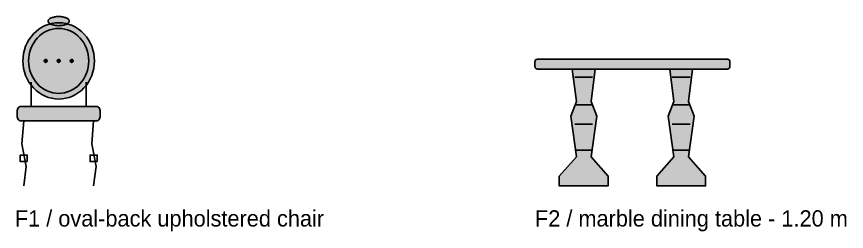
# Model space of a CAD drawing. Header units: metres. Extents: x 0 to 18.5, y -15.3 to 1.8.
# Drawn here: x 0.01 to 5.12, y -15.28 to -13.96 of the extents above; entities that cross this region are included whole.
import ezdxf

# ---------------------------------------------------------------- set-up
doc = ezdxf.new("R2010")
doc.units = ezdxf.units.M

# ---------------------------------------------------------------- blocks, each defined once
blk = doc.blocks.new('NC_N1_CHAIR_ELEV')
at = {"true_color": 0xf6f5ef}
h = blk.add_hatch(color=256, dxfattribs=at)
h.dxf.hatch_style = 1
h.paths.add_polyline_path([(0.335, 1.015), (0.3347, 1.0177), (0.3338, 1.0205), (0.3322, 1.0231), (0.3301, 1.0257), (0.3273, 1.0282), (0.324, 1.0306), (0.3202, 1.0328), (0.316, 1.0348), (0.3112, 1.0366), (0.3061, 1.0383), (0.3006, 1.0397), (0.2949, 1.0409), (0.2889, 1.0418), (0.2827, 1.0425), (0.2764, 1.0429), (0.27, 1.043), (0.2636, 1.0429), (0.2573, 1.0425), (0.2511, 1.0418), (0.2451, 1.0409), (0.2394, 1.0397), (0.2339, 1.0383), (0.2288, 1.0366), (0.224, 1.0348), (0.2198, 1.0328), (0.216, 1.0306), (0.2127, 1.0282), (0.2099, 1.0257), (0.2078, 1.0231), (0.2062, 1.0205), (0.2053, 1.0177), (0.205, 1.015), (0.2053, 1.0123), (0.2062, 1.0095), (0.2078, 1.0069), (0.2099, 1.0043), (0.2127, 1.0018), (0.216, 0.9994), (0.2198, 0.9972), (0.224, 0.9952), (0.2288, 0.9934), (0.2339, 0.9917), (0.2394, 0.9903), (0.2451, 0.9891), (0.2511, 0.9882), (0.2573, 0.9875), (0.2636, 0.9871), (0.27, 0.987), (0.2764, 0.9871), (0.2827, 0.9875), (0.2889, 0.9882), (0.2949, 0.9891), (0.3006, 0.9903), (0.3061, 0.9917), (0.3112, 0.9934), (0.316, 0.9952), (0.3202, 0.9972), (0.324, 0.9994), (0.3273, 1.0018), (0.3301, 1.0043), (0.3322, 1.0069), (0.3338, 1.0095), (0.3347, 1.0123)])
h = blk.add_hatch(color=256, dxfattribs=at)
h.dxf.hatch_style = 1
h.paths.add_polyline_path([(0.49, 0.77), (0.4889, 0.793), (0.4858, 0.8158), (0.4805, 0.8382), (0.4733, 0.8599), (0.464, 0.8808), (0.4529, 0.9006), (0.4401, 0.9191), (0.4256, 0.9362), (0.4096, 0.9517), (0.3922, 0.9654), (0.3737, 0.9773), (0.3542, 0.9871), (0.3339, 0.9949), (0.3129, 1.0005), (0.2916, 1.0039), (0.27, 1.005), (0.2484, 1.0039), (0.2271, 1.0005), (0.2061, 0.9949), (0.1858, 0.9871), (0.1663, 0.9773), (0.1478, 0.9654), (0.1304, 0.9517), (0.1144, 0.9362), (0.0999, 0.9191), (0.0871, 0.9006), (0.076, 0.8808), (0.0667, 0.8599), (0.0595, 0.8382), (0.0542, 0.8158), (0.0511, 0.793), (0.05, 0.77), (0.0511, 0.747), (0.0542, 0.7242), (0.0595, 0.7018), (0.0667, 0.6801), (0.076, 0.6592), (0.0871, 0.6394), (0.0999, 0.6209), (0.1144, 0.6038), (0.1304, 0.5883), (0.1478, 0.5746), (0.1663, 0.5627), (0.1858, 0.5529), (0.2061, 0.5451), (0.2271, 0.5395), (0.2484, 0.5361), (0.27, 0.535), (0.2916, 0.5361), (0.3129, 0.5395), (0.3339, 0.5451), (0.3542, 0.5529), (0.3737, 0.5627), (0.3922, 0.5746), (0.4096, 0.5883), (0.4256, 0.6038), (0.4401, 0.6209), (0.4529, 0.6394), (0.464, 0.6592), (0.4733, 0.6801), (0.4805, 0.7018), (0.4858, 0.7242), (0.4889, 0.747)])
at = {"true_color": 0x778fa0}
h = blk.add_hatch(color=256, dxfattribs=at)
h.dxf.hatch_style = 1
h.paths.add_polyline_path([(0.455, 0.77), (0.4541, 0.7896), (0.4514, 0.809), (0.447, 0.8281), (0.4409, 0.8465), (0.4332, 0.8643), (0.4238, 0.8811), (0.413, 0.8969), (0.4008, 0.9114), (0.3874, 0.9246), (0.3728, 0.9363), (0.3572, 0.9464), (0.3408, 0.9548), (0.3237, 0.9614), (0.3061, 0.9662), (0.2881, 0.969), (0.27, 0.97), (0.2519, 0.969), (0.2339, 0.9662), (0.2163, 0.9614), (0.1992, 0.9548), (0.1828, 0.9464), (0.1672, 0.9363), (0.1526, 0.9246), (0.1392, 0.9114), (0.127, 0.8969), (0.1162, 0.8811), (0.1068, 0.8643), (0.0991, 0.8465), (0.093, 0.8281), (0.0886, 0.809), (0.0859, 0.7896), (0.085, 0.77), (0.0859, 0.7504), (0.0886, 0.731), (0.093, 0.7119), (0.0991, 0.6935), (0.1068, 0.6757), (0.1162, 0.6589), (0.127, 0.6431), (0.1392, 0.6286), (0.1526, 0.6154), (0.1672, 0.6037), (0.1828, 0.5936), (0.1992, 0.5852), (0.2163, 0.5786), (0.2339, 0.5738), (0.2519, 0.571), (0.27, 0.57), (0.2881, 0.571), (0.3061, 0.5738), (0.3237, 0.5786), (0.3408, 0.5852), (0.3572, 0.5936), (0.3728, 0.6037), (0.3874, 0.6154), (0.4008, 0.6286), (0.413, 0.6431), (0.4238, 0.6589), (0.4332, 0.6757), (0.4409, 0.6935), (0.447, 0.7119), (0.4514, 0.731), (0.4541, 0.7504)])
at = {"true_color": 0xa38246}
h = blk.add_hatch(color=256, dxfattribs=at)
h.dxf.hatch_style = 1
h.paths.add_polyline_path([(0.199, 0.77), (0.199, 0.7691), (0.1988, 0.7682), (0.1986, 0.7674), (0.1983, 0.7666), (0.1979, 0.7658), (0.1975, 0.765), (0.197, 0.7643), (0.1964, 0.7636), (0.1957, 0.763), (0.195, 0.7625), (0.1942, 0.7621), (0.1934, 0.7617), (0.1926, 0.7614), (0.1918, 0.7612), (0.1909, 0.761), (0.19, 0.761), (0.1891, 0.761), (0.1882, 0.7612), (0.1874, 0.7614), (0.1866, 0.7617), (0.1858, 0.7621), (0.185, 0.7625), (0.1843, 0.763), (0.1836, 0.7636), (0.183, 0.7643), (0.1825, 0.765), (0.1821, 0.7658), (0.1817, 0.7666), (0.1814, 0.7674), (0.1812, 0.7682), (0.181, 0.7691), (0.181, 0.77), (0.181, 0.7709), (0.1812, 0.7718), (0.1814, 0.7726), (0.1817, 0.7734), (0.1821, 0.7742), (0.1825, 0.775), (0.183, 0.7757), (0.1836, 0.7764), (0.1843, 0.777), (0.185, 0.7775), (0.1858, 0.7779), (0.1866, 0.7783), (0.1874, 0.7786), (0.1882, 0.7788), (0.1891, 0.779), (0.19, 0.779), (0.1909, 0.779), (0.1918, 0.7788), (0.1926, 0.7786), (0.1934, 0.7783), (0.1942, 0.7779), (0.195, 0.7775), (0.1957, 0.777), (0.1964, 0.7764), (0.197, 0.7757), (0.1975, 0.775), (0.1979, 0.7742), (0.1983, 0.7734), (0.1986, 0.7726), (0.1988, 0.7718), (0.199, 0.7709)])
h = blk.add_hatch(color=256, dxfattribs=at)
h.dxf.hatch_style = 1
h.paths.add_polyline_path([(0.279, 0.77), (0.279, 0.7691), (0.2788, 0.7682), (0.2786, 0.7674), (0.2783, 0.7666), (0.2779, 0.7658), (0.2775, 0.765), (0.277, 0.7643), (0.2764, 0.7636), (0.2757, 0.763), (0.275, 0.7625), (0.2742, 0.7621), (0.2734, 0.7617), (0.2726, 0.7614), (0.2718, 0.7612), (0.2709, 0.761), (0.27, 0.761), (0.2691, 0.761), (0.2682, 0.7612), (0.2674, 0.7614), (0.2666, 0.7617), (0.2658, 0.7621), (0.265, 0.7625), (0.2643, 0.763), (0.2636, 0.7636), (0.263, 0.7643), (0.2625, 0.765), (0.2621, 0.7658), (0.2617, 0.7666), (0.2614, 0.7674), (0.2612, 0.7682), (0.261, 0.7691), (0.261, 0.77), (0.261, 0.7709), (0.2612, 0.7718), (0.2614, 0.7726), (0.2617, 0.7734), (0.2621, 0.7742), (0.2625, 0.775), (0.263, 0.7757), (0.2636, 0.7764), (0.2643, 0.777), (0.265, 0.7775), (0.2658, 0.7779), (0.2666, 0.7783), (0.2674, 0.7786), (0.2682, 0.7788), (0.2691, 0.779), (0.27, 0.779), (0.2709, 0.779), (0.2718, 0.7788), (0.2726, 0.7786), (0.2734, 0.7783), (0.2742, 0.7779), (0.275, 0.7775), (0.2757, 0.777), (0.2764, 0.7764), (0.277, 0.7757), (0.2775, 0.775), (0.2779, 0.7742), (0.2783, 0.7734), (0.2786, 0.7726), (0.2788, 0.7718), (0.279, 0.7709)])
h = blk.add_hatch(color=256, dxfattribs=at)
h.dxf.hatch_style = 1
h.paths.add_polyline_path([(0.359, 0.77), (0.359, 0.7691), (0.3588, 0.7682), (0.3586, 0.7674), (0.3583, 0.7666), (0.3579, 0.7658), (0.3575, 0.765), (0.357, 0.7643), (0.3564, 0.7636), (0.3557, 0.763), (0.355, 0.7625), (0.3542, 0.7621), (0.3534, 0.7617), (0.3526, 0.7614), (0.3518, 0.7612), (0.3509, 0.761), (0.35, 0.761), (0.3491, 0.761), (0.3482, 0.7612), (0.3474, 0.7614), (0.3466, 0.7617), (0.3458, 0.7621), (0.345, 0.7625), (0.3443, 0.763), (0.3436, 0.7636), (0.343, 0.7643), (0.3425, 0.765), (0.3421, 0.7658), (0.3417, 0.7666), (0.3414, 0.7674), (0.3412, 0.7682), (0.341, 0.7691), (0.341, 0.77), (0.341, 0.7709), (0.3412, 0.7718), (0.3414, 0.7726), (0.3417, 0.7734), (0.3421, 0.7742), (0.3425, 0.775), (0.343, 0.7757), (0.3436, 0.7764), (0.3443, 0.777), (0.345, 0.7775), (0.3458, 0.7779), (0.3466, 0.7783), (0.3474, 0.7786), (0.3482, 0.7788), (0.3491, 0.779), (0.35, 0.779), (0.3509, 0.779), (0.3518, 0.7788), (0.3526, 0.7786), (0.3534, 0.7783), (0.3542, 0.7779), (0.355, 0.7775), (0.3557, 0.777), (0.3564, 0.7764), (0.357, 0.7757), (0.3575, 0.775), (0.3579, 0.7742), (0.3583, 0.7734), (0.3586, 0.7726), (0.3588, 0.7718), (0.359, 0.7709)])
at = {"true_color": 0x778fa0}
h = blk.add_hatch(color=256, dxfattribs=at)
h.dxf.hatch_style = 1
h.paths.add_polyline_path([(0.5, 0.4), (0.04, 0.4), (0.0335, 0.4009), (0.0275, 0.4033), (0.0223, 0.4073), (0.0183, 0.4125), (0.0159, 0.4185), (0.015, 0.425), (0.015, 0.465), (0.0159, 0.4715), (0.0183, 0.4775), (0.0223, 0.4827), (0.0275, 0.4867), (0.0335, 0.4891), (0.04, 0.49), (0.5, 0.49), (0.5065, 0.4891), (0.5125, 0.4867), (0.5177, 0.4827), (0.5217, 0.4775), (0.5241, 0.4715), (0.525, 0.465), (0.525, 0.425), (0.5241, 0.4185), (0.5217, 0.4125), (0.5177, 0.4073), (0.5125, 0.4033), (0.5065, 0.4009)])
at = {"color": 0, "linetype": 'CONTINUOUS', "lineweight": -2, "true_color": 0xa38246}
for points in [[(0.335, 1.015), (0.3347, 1.0177), (0.3338, 1.0205), (0.3322, 1.0231), (0.3301, 1.0257), (0.3273, 1.0282), (0.324, 1.0306), (0.3202, 1.0328), (0.316, 1.0348), (0.3112, 1.0366), (0.3061, 1.0383), (0.3006, 1.0397), (0.2949, 1.0409), (0.2889, 1.0418), (0.2827, 1.0425), (0.2764, 1.0429), (0.27, 1.043), (0.2636, 1.0429), (0.2573, 1.0425), (0.2511, 1.0418), (0.2451, 1.0409), (0.2394, 1.0397), (0.2339, 1.0383), (0.2288, 1.0366), (0.224, 1.0348), (0.2198, 1.0328), (0.216, 1.0306), (0.2127, 1.0282), (0.2099, 1.0257), (0.2078, 1.0231), (0.2062, 1.0205), (0.2053, 1.0177), (0.205, 1.015), (0.2053, 1.0123), (0.2062, 1.0095), (0.2078, 1.0069), (0.2099, 1.0043), (0.2127, 1.0018), (0.216, 0.9994), (0.2198, 0.9972), (0.224, 0.9952), (0.2288, 0.9934), (0.2339, 0.9917), (0.2394, 0.9903), (0.2451, 0.9891), (0.2511, 0.9882), (0.2573, 0.9875), (0.2636, 0.9871), (0.27, 0.987), (0.2764, 0.9871), (0.2827, 0.9875), (0.2889, 0.9882), (0.2949, 0.9891), (0.3006, 0.9903), (0.3061, 0.9917), (0.3112, 0.9934), (0.316, 0.9952), (0.3202, 0.9972), (0.324, 0.9994), (0.3273, 1.0018), (0.3301, 1.0043), (0.3322, 1.0069), (0.3338, 1.0095), (0.3347, 1.0123)], [(0.49, 0.77), (0.4889, 0.793), (0.4858, 0.8158), (0.4805, 0.8382), (0.4733, 0.8599), (0.464, 0.8808), (0.4529, 0.9006), (0.4401, 0.9191), (0.4256, 0.9362), (0.4096, 0.9517), (0.3922, 0.9654), (0.3737, 0.9773), (0.3542, 0.9871), (0.3339, 0.9949), (0.3129, 1.0005), (0.2916, 1.0039), (0.27, 1.005), (0.2484, 1.0039), (0.2271, 1.0005), (0.2061, 0.9949), (0.1858, 0.9871), (0.1663, 0.9773), (0.1478, 0.9654), (0.1304, 0.9517), (0.1144, 0.9362), (0.0999, 0.9191), (0.0871, 0.9006), (0.076, 0.8808), (0.0667, 0.8599), (0.0595, 0.8382), (0.0542, 0.8158), (0.0511, 0.793), (0.05, 0.77), (0.0511, 0.747), (0.0542, 0.7242), (0.0595, 0.7018), (0.0667, 0.6801), (0.076, 0.6592), (0.0871, 0.6394), (0.0999, 0.6209), (0.1144, 0.6038), (0.1304, 0.5883), (0.1478, 0.5746), (0.1663, 0.5627), (0.1858, 0.5529), (0.2061, 0.5451), (0.2271, 0.5395), (0.2484, 0.5361), (0.27, 0.535), (0.2916, 0.5361), (0.3129, 0.5395), (0.3339, 0.5451), (0.3542, 0.5529), (0.3737, 0.5627), (0.3922, 0.5746), (0.4096, 0.5883), (0.4256, 0.6038), (0.4401, 0.6209), (0.4529, 0.6394), (0.464, 0.6592), (0.4733, 0.6801), (0.4805, 0.7018), (0.4858, 0.7242), (0.4889, 0.747)], [(0.455, 0.77), (0.4541, 0.7896), (0.4514, 0.809), (0.447, 0.8281), (0.4409, 0.8465), (0.4332, 0.8643), (0.4238, 0.8811), (0.413, 0.8969), (0.4008, 0.9114), (0.3874, 0.9246), (0.3728, 0.9363), (0.3572, 0.9464), (0.3408, 0.9548), (0.3237, 0.9614), (0.3061, 0.9662), (0.2881, 0.969), (0.27, 0.97), (0.2519, 0.969), (0.2339, 0.9662), (0.2163, 0.9614), (0.1992, 0.9548), (0.1828, 0.9464), (0.1672, 0.9363), (0.1526, 0.9246), (0.1392, 0.9114), (0.127, 0.8969), (0.1162, 0.8811), (0.1068, 0.8643), (0.0991, 0.8465), (0.093, 0.8281), (0.0886, 0.809), (0.0859, 0.7896), (0.085, 0.77), (0.0859, 0.7504), (0.0886, 0.731), (0.093, 0.7119), (0.0991, 0.6935), (0.1068, 0.6757), (0.1162, 0.6589), (0.127, 0.6431), (0.1392, 0.6286), (0.1526, 0.6154), (0.1672, 0.6037), (0.1828, 0.5936), (0.1992, 0.5852), (0.2163, 0.5786), (0.2339, 0.5738), (0.2519, 0.571), (0.27, 0.57), (0.2881, 0.571), (0.3061, 0.5738), (0.3237, 0.5786), (0.3408, 0.5852), (0.3572, 0.5936), (0.3728, 0.6037), (0.3874, 0.6154), (0.4008, 0.6286), (0.413, 0.6431), (0.4238, 0.6589), (0.4332, 0.6757), (0.4409, 0.6935), (0.447, 0.7119), (0.4514, 0.731), (0.4541, 0.7504)], [(0.5, 0.4), (0.04, 0.4), (0.0335, 0.4009), (0.0275, 0.4033), (0.0223, 0.4073), (0.0183, 0.4125), (0.0159, 0.4185), (0.015, 0.425), (0.015, 0.465), (0.0159, 0.4715), (0.0183, 0.4775), (0.0223, 0.4827), (0.0275, 0.4867), (0.0335, 0.4891), (0.04, 0.49), (0.5, 0.49), (0.5065, 0.4891), (0.5125, 0.4867), (0.5177, 0.4827), (0.5217, 0.4775), (0.5241, 0.4715), (0.525, 0.465), (0.525, 0.425), (0.5241, 0.4185), (0.5217, 0.4125), (0.5177, 0.4073), (0.5125, 0.4033), (0.5065, 0.4009)], [(0.077, 0.15), (0.077, 0.19), (0.033, 0.19), (0.033, 0.15)], [(0.507, 0.15), (0.507, 0.19), (0.463, 0.19), (0.463, 0.15)]]:
    blk.add_lwpolyline(points, close=True, dxfattribs=at)
at = {"color": 0, "linetype": 'CONTINUOUS', "lineweight": -2}
for points in [[(0.199, 0.77), (0.199, 0.7691), (0.1988, 0.7682), (0.1986, 0.7674), (0.1983, 0.7666), (0.1979, 0.7658), (0.1975, 0.765), (0.197, 0.7643), (0.1964, 0.7636), (0.1957, 0.763), (0.195, 0.7625), (0.1942, 0.7621), (0.1934, 0.7617), (0.1926, 0.7614), (0.1918, 0.7612), (0.1909, 0.761), (0.19, 0.761), (0.1891, 0.761), (0.1882, 0.7612), (0.1874, 0.7614), (0.1866, 0.7617), (0.1858, 0.7621), (0.185, 0.7625), (0.1843, 0.763), (0.1836, 0.7636), (0.183, 0.7643), (0.1825, 0.765), (0.1821, 0.7658), (0.1817, 0.7666), (0.1814, 0.7674), (0.1812, 0.7682), (0.181, 0.7691), (0.181, 0.77), (0.181, 0.7709), (0.1812, 0.7718), (0.1814, 0.7726), (0.1817, 0.7734), (0.1821, 0.7742), (0.1825, 0.775), (0.183, 0.7757), (0.1836, 0.7764), (0.1843, 0.777), (0.185, 0.7775), (0.1858, 0.7779), (0.1866, 0.7783), (0.1874, 0.7786), (0.1882, 0.7788), (0.1891, 0.779), (0.19, 0.779), (0.1909, 0.779), (0.1918, 0.7788), (0.1926, 0.7786), (0.1934, 0.7783), (0.1942, 0.7779), (0.195, 0.7775), (0.1957, 0.777), (0.1964, 0.7764), (0.197, 0.7757), (0.1975, 0.775), (0.1979, 0.7742), (0.1983, 0.7734), (0.1986, 0.7726), (0.1988, 0.7718), (0.199, 0.7709)], [(0.279, 0.77), (0.279, 0.7691), (0.2788, 0.7682), (0.2786, 0.7674), (0.2783, 0.7666), (0.2779, 0.7658), (0.2775, 0.765), (0.277, 0.7643), (0.2764, 0.7636), (0.2757, 0.763), (0.275, 0.7625), (0.2742, 0.7621), (0.2734, 0.7617), (0.2726, 0.7614), (0.2718, 0.7612), (0.2709, 0.761), (0.27, 0.761), (0.2691, 0.761), (0.2682, 0.7612), (0.2674, 0.7614), (0.2666, 0.7617), (0.2658, 0.7621), (0.265, 0.7625), (0.2643, 0.763), (0.2636, 0.7636), (0.263, 0.7643), (0.2625, 0.765), (0.2621, 0.7658), (0.2617, 0.7666), (0.2614, 0.7674), (0.2612, 0.7682), (0.261, 0.7691), (0.261, 0.77), (0.261, 0.7709), (0.2612, 0.7718), (0.2614, 0.7726), (0.2617, 0.7734), (0.2621, 0.7742), (0.2625, 0.775), (0.263, 0.7757), (0.2636, 0.7764), (0.2643, 0.777), (0.265, 0.7775), (0.2658, 0.7779), (0.2666, 0.7783), (0.2674, 0.7786), (0.2682, 0.7788), (0.2691, 0.779), (0.27, 0.779), (0.2709, 0.779), (0.2718, 0.7788), (0.2726, 0.7786), (0.2734, 0.7783), (0.2742, 0.7779), (0.275, 0.7775), (0.2757, 0.777), (0.2764, 0.7764), (0.277, 0.7757), (0.2775, 0.775), (0.2779, 0.7742), (0.2783, 0.7734), (0.2786, 0.7726), (0.2788, 0.7718), (0.279, 0.7709)], [(0.359, 0.77), (0.359, 0.7691), (0.3588, 0.7682), (0.3586, 0.7674), (0.3583, 0.7666), (0.3579, 0.7658), (0.3575, 0.765), (0.357, 0.7643), (0.3564, 0.7636), (0.3557, 0.763), (0.355, 0.7625), (0.3542, 0.7621), (0.3534, 0.7617), (0.3526, 0.7614), (0.3518, 0.7612), (0.3509, 0.761), (0.35, 0.761), (0.3491, 0.761), (0.3482, 0.7612), (0.3474, 0.7614), (0.3466, 0.7617), (0.3458, 0.7621), (0.345, 0.7625), (0.3443, 0.763), (0.3436, 0.7636), (0.343, 0.7643), (0.3425, 0.765), (0.3421, 0.7658), (0.3417, 0.7666), (0.3414, 0.7674), (0.3412, 0.7682), (0.341, 0.7691), (0.341, 0.77), (0.341, 0.7709), (0.3412, 0.7718), (0.3414, 0.7726), (0.3417, 0.7734), (0.3421, 0.7742), (0.3425, 0.775), (0.343, 0.7757), (0.3436, 0.7764), (0.3443, 0.777), (0.345, 0.7775), (0.3458, 0.7779), (0.3466, 0.7783), (0.3474, 0.7786), (0.3482, 0.7788), (0.3491, 0.779), (0.35, 0.779), (0.3509, 0.779), (0.3518, 0.7788), (0.3526, 0.7786), (0.3534, 0.7783), (0.3542, 0.7779), (0.355, 0.7775), (0.3557, 0.777), (0.3564, 0.7764), (0.357, 0.7757), (0.3575, 0.775), (0.3579, 0.7742), (0.3583, 0.7734), (0.3586, 0.7726), (0.3588, 0.7718), (0.359, 0.7709)]]:
    blk.add_lwpolyline(points, close=True, dxfattribs=at)
at = {"color": 0, "linetype": 'CONTINUOUS', "lineweight": -2, "true_color": 0xa38246}
for points in [[(0.1, 0.49), (0.1, 0.64)], [(0.44, 0.49), (0.44, 0.64)], [(0.055, 0.4), (0.043, 0.26), (0.07, 0.12), (0.055, 0)], [(0.485, 0.4), (0.473, 0.26), (0.5, 0.12), (0.485, 0)]]:
    blk.add_lwpolyline(points, dxfattribs=at)
blk = doc.blocks.new('NC_N1_TABLE_ELEV')
at = {"true_color": 0xf6f5ef}
h = blk.add_hatch(color=256, dxfattribs=at)
h.dxf.hatch_style = 1
h.paths.add_polyline_path([(1.185, 0.72), (0.015, 0.72), (0.0111, 0.7205), (0.0075, 0.722), (0.0044, 0.7244), (0.002, 0.7275), (0.0005, 0.7311), (0, 0.735), (0, 0.765), (0.0005, 0.7689), (0.002, 0.7725), (0.0044, 0.7756), (0.0075, 0.778), (0.0111, 0.7795), (0.015, 0.78), (1.185, 0.78), (1.1889, 0.7795), (1.1925, 0.778), (1.1956, 0.7756), (1.198, 0.7725), (1.1995, 0.7689), (1.2, 0.765), (1.2, 0.735), (1.1995, 0.7311), (1.198, 0.7275), (1.1956, 0.7244), (1.1925, 0.722), (1.1889, 0.7205)])
h = blk.add_hatch(color=256, dxfattribs=at)
h.dxf.hatch_style = 1
h.paths.add_polyline_path([(0.23, 0.72), (0.37, 0.72), (0.345, 0.52), (0.38, 0.43), (0.345, 0.18), (0.45, 0.06), (0.45, 0), (0.15, 0), (0.15, 0.06), (0.255, 0.18), (0.22, 0.43), (0.255, 0.52)])
h = blk.add_hatch(color=256, dxfattribs=at)
h.dxf.hatch_style = 1
h.paths.add_polyline_path([(0.83, 0.72), (0.97, 0.72), (0.945, 0.52), (0.98, 0.43), (0.945, 0.18), (1.05, 0.06), (1.05, 0), (0.75, 0), (0.75, 0.06), (0.855, 0.18), (0.82, 0.43), (0.855, 0.52)])
at = {"color": 0, "linetype": 'CONTINUOUS', "lineweight": -2, "true_color": 0xa38246}
for points in [[(1.185, 0.72), (0.015, 0.72), (0.0111, 0.7205), (0.0075, 0.722), (0.0044, 0.7244), (0.002, 0.7275), (0.0005, 0.7311), (0, 0.735), (0, 0.765), (0.0005, 0.7689), (0.002, 0.7725), (0.0044, 0.7756), (0.0075, 0.778), (0.0111, 0.7795), (0.015, 0.78), (1.185, 0.78), (1.1889, 0.7795), (1.1925, 0.778), (1.1956, 0.7756), (1.198, 0.7725), (1.1995, 0.7689), (1.2, 0.765), (1.2, 0.735), (1.1995, 0.7311), (1.198, 0.7275), (1.1956, 0.7244), (1.1925, 0.722), (1.1889, 0.7205)], [(0.23, 0.72), (0.37, 0.72), (0.345, 0.52), (0.38, 0.43), (0.345, 0.18), (0.45, 0.06), (0.45, 0), (0.15, 0), (0.15, 0.06), (0.255, 0.18), (0.22, 0.43), (0.255, 0.52)], [(0.83, 0.72), (0.97, 0.72), (0.945, 0.52), (0.98, 0.43), (0.945, 0.18), (1.05, 0.06), (1.05, 0), (0.75, 0), (0.75, 0.06), (0.855, 0.18), (0.82, 0.43), (0.855, 0.52)]]:
    blk.add_lwpolyline(points, close=True, dxfattribs=at)
for points in [[(0.245, 0.67), (0.355, 0.67)], [(0.845, 0.67), (0.955, 0.67)], [(0.245, 0.5), (0.355, 0.5)], [(0.845, 0.5), (0.955, 0.5)], [(0.245, 0.38), (0.355, 0.38)], [(0.845, 0.38), (0.955, 0.38)], [(0.245, 0.22), (0.355, 0.22)], [(0.845, 0.22), (0.955, 0.22)]]:
    blk.add_lwpolyline(points, dxfattribs=at)

msp = doc.modelspace()

# ---------------------------------------------------------------- block references
for name, p in [('NC_N1_CHAIR_ELEV', (0, -15)), ('NC_N1_TABLE_ELEV', (3.2, -15))]:
    msp.add_blockref(name, p)

# ---------------------------------------------------------------- texts
at = {"color": 0}
for s, p in [('F1 / oval-back upholstered chair', (0, -15.25)), ('F2 / marble dining table - 1.20 m', (3.2, -15.25))]:
    msp.add_text(s, height=0.1, dxfattribs=at).set_placement(p)

doc.saveas('drawing.dxf')
